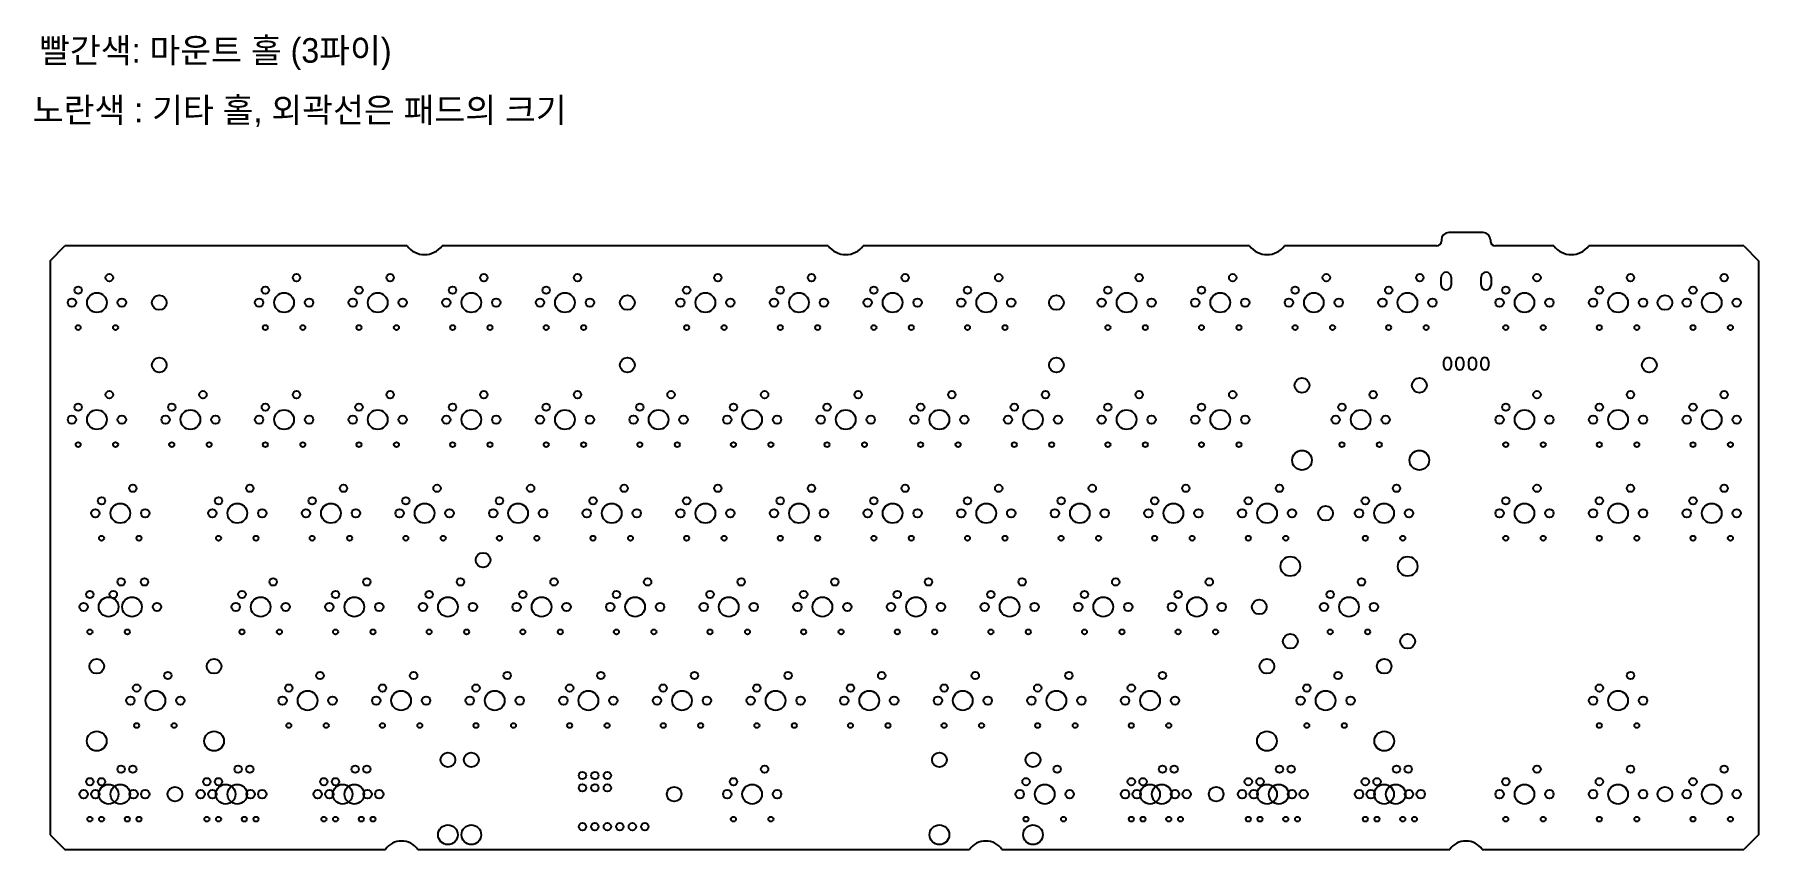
# Model space of a CAD drawing. Header units: millimetres. Extents: x 19 to 370, y 23 to 189.
import ezdxf

# ---------------------------------------------------------------- set-up
doc = ezdxf.new("R2010")
doc.units = ezdxf.units.MM
doc.layers.add('기판1.5t', color=102, linetype='Continuous')
doc.styles.get("Standard").update_dxf_attribs({"font": 'arial.ttf'})

msp = doc.modelspace()

# ---------------------------------------------------------------- linework, layer by layer
at = {"layer": '기판1.5t'}
for p, q in [((314.19, 148.78), (307.19, 148.78)), ((22.56, 143.05), (25.56, 146.05)), ((95.2, 146.05), (25.56, 146.05)), ((180.92, 146.05), (102.32, 146.05)), ((266.65, 146.05), (188.05, 146.05)), ((304.69, 146.05), (273.77, 146.05)), ((305.69, 147.28), (305.69, 147.05)), ((315.69, 147.28), (315.69, 147.05)), ((328.56, 146.05), (316.69, 146.05)), ((367.22, 146.05), (335.68, 146.05)), ((367.22, 146.05), (370.22, 143.05)), ((22.56, 143.05), (22.56, 26.26)), ((370.22, 143.05), (370.22, 26.26)), ((22.56, 26.26), (25.56, 23.26)), ((370.22, 26.26), (367.22, 23.26)), ((25.56, 23.26), (90.8, 23.26)), ((97.38, 23.26), (209.67, 23.26)), ((216.26, 23.26), (307.4, 23.26)), ((313.98, 23.26), (367.22, 23.26))]:
    msp.add_line(p, q, dxfattribs=at)
at = {"layer": '기판1.5t', "color": 2}
for p, q in [((305.66, 138.11), (305.66, 139.71)), ((307.66, 139.71), (307.66, 138.11)), ((313.79, 138.11), (313.79, 139.71)), ((315.79, 139.71), (315.79, 138.11)), ((306.16, 121.62), (306.16, 122.62)), ((307.66, 122.62), (307.66, 121.62)), ((308.7, 121.62), (308.7, 122.62)), ((310.2, 122.62), (310.2, 121.62)), ((311.24, 121.62), (311.24, 122.62)), ((312.74, 122.62), (312.74, 121.62)), ((313.78, 121.62), (313.78, 122.62)), ((315.28, 122.62), (315.28, 121.62))]:
    msp.add_line(p, q, dxfattribs=at)
at = {"layer": '기판1.5t'}
for centre, radius in [((34.62, 139.61), 0.75), ((72.72, 139.61), 0.75), ((91.77, 139.61), 0.75), ((110.82, 139.61), 0.75), ((129.87, 139.61), 0.75), ((158.45, 139.61), 0.75), ((177.5, 139.61), 0.75), ((196.55, 139.61), 0.75), ((215.6, 139.61), 0.75), ((244.17, 139.61), 0.75), ((263.22, 139.61), 0.75), ((282.27, 139.61), 0.75), ((301.32, 139.61), 0.75), ((325.14, 139.61), 0.75), ((344.19, 139.61), 0.75), ((363.24, 139.61), 0.75), ((28.27, 137.07), 0.75), ((66.37, 137.07), 0.75), ((85.42, 137.07), 0.75), ((104.47, 137.07), 0.75), ((123.52, 137.07), 0.75), ((152.1, 137.07), 0.75), ((171.15, 137.07), 0.75), ((190.2, 137.07), 0.75), ((209.25, 137.07), 0.75), ((237.82, 137.07), 0.75), ((256.87, 137.07), 0.75), ((275.92, 137.07), 0.75), ((294.97, 137.07), 0.75), ((318.79, 137.07), 0.75), ((337.84, 137.07), 0.75), ((356.89, 137.07), 0.75), ((27, 134.53), 0.85), ((32.08, 134.53), 2), ((37.16, 134.53), 0.85), ((65.1, 134.53), 0.85), ((70.18, 134.53), 2), ((75.26, 134.53), 0.85), ((84.15, 134.53), 0.85), ((89.23, 134.53), 2), ((94.31, 134.53), 0.85), ((103.2, 134.53), 0.85), ((108.28, 134.53), 2), ((113.36, 134.53), 0.85), ((122.25, 134.53), 0.85), ((127.33, 134.53), 2), ((132.41, 134.53), 0.85), ((150.83, 134.53), 0.85), ((155.91, 134.53), 2), ((160.99, 134.53), 0.85), ((169.88, 134.53), 0.85), ((174.96, 134.53), 2), ((180.04, 134.53), 0.85), ((188.93, 134.53), 0.85), ((194.01, 134.53), 2), ((199.09, 134.53), 0.85), ((207.98, 134.53), 0.85), ((213.06, 134.53), 2), ((218.14, 134.53), 0.85), ((236.55, 134.53), 0.85), ((241.63, 134.53), 2), ((246.71, 134.53), 0.85), ((255.6, 134.53), 0.85), ((260.68, 134.53), 2), ((265.76, 134.53), 0.85), ((274.65, 134.53), 0.85), ((279.73, 134.53), 2), ((284.81, 134.53), 0.85), ((293.7, 134.53), 0.85), ((298.78, 134.53), 2), ((303.86, 134.53), 0.85), ((317.52, 134.53), 0.85), ((322.6, 134.53), 2), ((327.68, 134.53), 0.85), ((336.57, 134.53), 0.85), ((341.65, 134.53), 2), ((346.73, 134.53), 0.85), ((355.62, 134.53), 0.85), ((360.7, 134.53), 2), ((365.78, 134.53), 0.85), ((28.27, 129.45), 0.5), ((35.89, 129.45), 0.5), ((66.37, 129.45), 0.5), ((73.99, 129.45), 0.5), ((85.42, 129.45), 0.5), ((93.04, 129.45), 0.5), ((104.47, 129.45), 0.5), ((112.09, 129.45), 0.5), ((123.52, 129.45), 0.5), ((131.14, 129.45), 0.5), ((152.1, 129.45), 0.5), ((159.72, 129.45), 0.5), ((171.15, 129.45), 0.5), ((178.77, 129.45), 0.5), ((190.2, 129.45), 0.5), ((197.82, 129.45), 0.5), ((209.25, 129.45), 0.5), ((216.87, 129.45), 0.5), ((237.82, 129.45), 0.5), ((245.44, 129.45), 0.5), ((256.87, 129.45), 0.5), ((264.49, 129.45), 0.5), ((275.92, 129.45), 0.5), ((283.54, 129.45), 0.5), ((294.97, 129.45), 0.5), ((302.59, 129.45), 0.5), ((318.79, 129.45), 0.5), ((326.41, 129.45), 0.5), ((337.84, 129.45), 0.5), ((345.46, 129.45), 0.5), ((356.89, 129.45), 0.5), ((364.51, 129.45), 0.5), ((34.62, 115.8), 0.75), ((53.67, 115.8), 0.75), ((72.72, 115.8), 0.75), ((91.77, 115.8), 0.75), ((110.82, 115.8), 0.75), ((129.87, 115.8), 0.75), ((148.92, 115.8), 0.75), ((167.97, 115.8), 0.75), ((187.02, 115.8), 0.75), ((206.07, 115.8), 0.75), ((225.12, 115.8), 0.75), ((244.17, 115.8), 0.75), ((263.22, 115.8), 0.75), ((277.32, 117.7), 1.5), ((291.8, 115.8), 0.75), ((301.2, 117.7), 1.5), ((325.14, 115.8), 0.75), ((344.19, 115.8), 0.75), ((363.24, 115.8), 0.75), ((28.27, 113.26), 0.75), ((32.08, 110.72), 2), ((47.32, 113.26), 0.75), ((51.13, 110.72), 2), ((66.37, 113.26), 0.75), ((70.18, 110.72), 2), ((85.42, 113.26), 0.75), ((89.23, 110.72), 2), ((104.47, 113.26), 0.75), ((108.28, 110.72), 2), ((123.52, 113.26), 0.75), ((127.33, 110.72), 2), ((142.57, 113.26), 0.75), ((146.38, 110.72), 2), ((161.62, 113.26), 0.75), ((165.43, 110.72), 2), ((180.67, 113.26), 0.75), ((184.48, 110.72), 2), ((199.72, 113.26), 0.75), ((203.53, 110.72), 2), ((218.77, 113.26), 0.75), ((222.58, 110.72), 2), ((237.82, 113.26), 0.75), ((241.63, 110.72), 2), ((256.87, 113.26), 0.75), ((260.68, 110.72), 2), ((285.45, 113.26), 0.75), ((289.26, 110.72), 2), ((318.79, 113.26), 0.75), ((322.6, 110.72), 2), ((337.84, 113.26), 0.75), ((341.65, 110.72), 2), ((356.89, 113.26), 0.75), ((360.7, 110.72), 2), ((27, 110.72), 0.85), ((37.16, 110.72), 0.85), ((46.05, 110.72), 0.85), ((56.21, 110.72), 0.85), ((65.1, 110.72), 0.85), ((75.26, 110.72), 0.85), ((84.15, 110.72), 0.85), ((94.31, 110.72), 0.85), ((103.2, 110.72), 0.85), ((113.36, 110.72), 0.85), ((122.25, 110.72), 0.85), ((132.41, 110.72), 0.85), ((141.3, 110.72), 0.85), ((151.46, 110.72), 0.85), ((160.35, 110.72), 0.85), ((170.51, 110.72), 0.85), ((179.4, 110.72), 0.85), ((189.56, 110.72), 0.85), ((198.45, 110.72), 0.85), ((208.61, 110.72), 0.85), ((217.5, 110.72), 0.85), ((227.66, 110.72), 0.85), ((236.55, 110.72), 0.85), ((246.71, 110.72), 0.85), ((255.6, 110.72), 0.85), ((265.76, 110.72), 0.85), ((284.18, 110.72), 0.85), ((294.34, 110.72), 0.85), ((317.52, 110.72), 0.85), ((327.68, 110.72), 0.85), ((336.57, 110.72), 0.85), ((346.73, 110.72), 0.85), ((355.62, 110.72), 0.85), ((365.78, 110.72), 0.85), ((28.27, 105.64), 0.5), ((35.89, 105.64), 0.5), ((47.32, 105.64), 0.5), ((54.94, 105.64), 0.5), ((66.37, 105.64), 0.5), ((73.99, 105.64), 0.5), ((85.42, 105.64), 0.5), ((93.04, 105.64), 0.5), ((104.47, 105.64), 0.5), ((112.09, 105.64), 0.5), ((123.52, 105.64), 0.5), ((131.14, 105.64), 0.5), ((142.57, 105.64), 0.5), ((150.19, 105.64), 0.5), ((161.62, 105.64), 0.5), ((169.24, 105.64), 0.5), ((180.67, 105.64), 0.5), ((188.29, 105.64), 0.5), ((199.72, 105.64), 0.5), ((207.34, 105.64), 0.5), ((218.77, 105.64), 0.5), ((226.39, 105.64), 0.5), ((237.82, 105.64), 0.5), ((245.44, 105.64), 0.5), ((256.87, 105.64), 0.5), ((264.49, 105.64), 0.5), ((285.45, 105.64), 0.5), ((293.07, 105.64), 0.5), ((318.79, 105.64), 0.5), ((326.41, 105.64), 0.5), ((337.84, 105.64), 0.5), ((345.46, 105.64), 0.5), ((356.89, 105.64), 0.5), ((364.51, 105.64), 0.5), ((277.32, 102.46), 2), ((301.2, 102.46), 2), ((33.04, 94.21), 0.75), ((39.39, 96.75), 0.75), ((56.85, 94.21), 0.75), ((63.2, 96.75), 0.75), ((75.9, 94.21), 0.75), ((82.25, 96.75), 0.75), ((94.95, 94.21), 0.75), ((101.3, 96.75), 0.75), ((114, 94.21), 0.75), ((120.35, 96.75), 0.75), ((133.05, 94.21), 0.75), ((139.4, 96.75), 0.75), ((152.1, 94.21), 0.75), ((158.45, 96.75), 0.75), ((171.15, 94.21), 0.75), ((177.5, 96.75), 0.75), ((190.2, 94.21), 0.75), ((196.55, 96.75), 0.75), ((209.25, 94.21), 0.75), ((215.6, 96.75), 0.75), ((228.3, 94.21), 0.75), ((234.65, 96.75), 0.75), ((247.35, 94.21), 0.75), ((253.7, 96.75), 0.75), ((266.4, 94.21), 0.75), ((272.75, 96.75), 0.75), ((290.21, 94.21), 0.75), ((296.56, 96.75), 0.75), ((318.79, 94.21), 0.75), ((325.14, 96.75), 0.75), ((337.84, 94.21), 0.75), ((344.19, 96.75), 0.75), ((356.89, 94.21), 0.75), ((363.24, 96.75), 0.75), ((31.77, 91.67), 0.85), ((36.85, 91.67), 2), ((41.93, 91.67), 0.85), ((55.58, 91.67), 0.85), ((60.66, 91.67), 2), ((65.74, 91.67), 0.85), ((74.63, 91.67), 0.85), ((79.71, 91.67), 2), ((84.79, 91.67), 0.85), ((93.68, 91.67), 0.85), ((98.76, 91.67), 2), ((103.84, 91.67), 0.85), ((112.73, 91.67), 0.85), ((117.81, 91.67), 2), ((122.89, 91.67), 0.85), ((131.78, 91.67), 0.85), ((136.86, 91.67), 2), ((141.94, 91.67), 0.85), ((150.83, 91.67), 0.85), ((155.91, 91.67), 2), ((160.99, 91.67), 0.85), ((169.88, 91.67), 0.85), ((174.96, 91.67), 2), ((180.04, 91.67), 0.85), ((188.93, 91.67), 0.85), ((194.01, 91.67), 2), ((199.09, 91.67), 0.85), ((207.98, 91.67), 0.85), ((213.06, 91.67), 2), ((218.14, 91.67), 0.85), ((227.03, 91.67), 0.85), ((232.11, 91.67), 2), ((237.19, 91.67), 0.85), ((246.08, 91.67), 0.85), ((251.16, 91.67), 2), ((256.24, 91.67), 0.85), ((265.13, 91.67), 0.85), ((270.21, 91.67), 2), ((275.29, 91.67), 0.85), ((288.94, 91.67), 0.85), ((294.02, 91.67), 2), ((299.1, 91.67), 0.85), ((317.52, 91.67), 0.85), ((322.6, 91.67), 2), ((327.68, 91.67), 0.85), ((336.57, 91.67), 0.85), ((341.65, 91.67), 2), ((346.73, 91.67), 0.85), ((355.62, 91.67), 0.85), ((360.7, 91.67), 2), ((365.78, 91.67), 0.85), ((33.04, 86.59), 0.5), ((40.66, 86.59), 0.5), ((56.85, 86.59), 0.5), ((64.47, 86.59), 0.5), ((75.9, 86.59), 0.5), ((83.52, 86.59), 0.5), ((94.95, 86.59), 0.5), ((102.57, 86.59), 0.5), ((114, 86.59), 0.5), ((121.62, 86.59), 0.5), ((133.05, 86.59), 0.5), ((140.67, 86.59), 0.5), ((152.1, 86.59), 0.5), ((159.72, 86.59), 0.5), ((171.15, 86.59), 0.5), ((178.77, 86.59), 0.5), ((190.2, 86.59), 0.5), ((197.82, 86.59), 0.5), ((209.25, 86.59), 0.5), ((216.87, 86.59), 0.5), ((228.3, 86.59), 0.5), ((235.92, 86.59), 0.5), ((247.35, 86.59), 0.5), ((254.97, 86.59), 0.5), ((266.4, 86.59), 0.5), ((274.02, 86.59), 0.5), ((290.21, 86.59), 0.5), ((297.83, 86.59), 0.5), ((318.79, 86.59), 0.5), ((326.41, 86.59), 0.5), ((337.84, 86.59), 0.5), ((345.46, 86.59), 0.5), ((356.89, 86.59), 0.5), ((364.51, 86.59), 0.5), ((274.94, 80.87), 2), ((298.82, 80.87), 2), ((37.01, 77.7), 0.75), ((41.77, 77.7), 0.75), ((67.96, 77.7), 0.75), ((87.01, 77.7), 0.75), ((106.06, 77.7), 0.75), ((125.11, 77.7), 0.75), ((144.16, 77.7), 0.75), ((163.21, 77.7), 0.75), ((182.26, 77.7), 0.75), ((201.31, 77.7), 0.75), ((220.36, 77.7), 0.75), ((239.41, 77.7), 0.75), ((258.46, 77.7), 0.75), ((289.42, 77.7), 0.75), ((30.66, 75.16), 0.75), ((34.47, 72.62), 2), ((35.42, 75.16), 0.75), ((39.23, 72.62), 2), ((61.61, 75.16), 0.75), ((65.42, 72.62), 2), ((80.66, 75.16), 0.75), ((84.47, 72.62), 2), ((99.71, 75.16), 0.75), ((103.52, 72.62), 2), ((118.76, 75.16), 0.75), ((122.57, 72.62), 2), ((137.81, 75.16), 0.75), ((141.62, 72.62), 2), ((156.86, 75.16), 0.75), ((160.67, 72.62), 2), ((175.91, 75.16), 0.75), ((179.72, 72.62), 2), ((194.96, 75.16), 0.75), ((198.77, 72.62), 2), ((214.01, 75.16), 0.75), ((217.82, 72.62), 2), ((233.06, 75.16), 0.75), ((236.87, 72.62), 2), ((252.11, 75.16), 0.75), ((255.92, 72.62), 2), ((283.07, 75.16), 0.75), ((286.88, 72.62), 2), ((29.39, 72.62), 0.85), ((44.31, 72.62), 0.85), ((60.34, 72.62), 0.85), ((70.5, 72.62), 0.85), ((79.39, 72.62), 0.85), ((89.55, 72.62), 0.85), ((98.44, 72.62), 0.85), ((108.6, 72.62), 0.85), ((117.49, 72.62), 0.85), ((127.65, 72.62), 0.85), ((136.54, 72.62), 0.85), ((146.7, 72.62), 0.85), ((155.59, 72.62), 0.85), ((165.75, 72.62), 0.85), ((174.64, 72.62), 0.85), ((184.8, 72.62), 0.85), ((193.69, 72.62), 0.85), ((203.85, 72.62), 0.85), ((212.74, 72.62), 0.85), ((222.9, 72.62), 0.85), ((231.79, 72.62), 0.85), ((241.95, 72.62), 0.85), ((250.84, 72.62), 0.85), ((261, 72.62), 0.85), ((281.8, 72.62), 0.85), ((291.96, 72.62), 0.85), ((30.66, 67.54), 0.5), ((38.28, 67.54), 0.5), ((61.61, 67.54), 0.5), ((69.23, 67.54), 0.5), ((80.66, 67.54), 0.5), ((88.28, 67.54), 0.5), ((99.71, 67.54), 0.5), ((107.33, 67.54), 0.5), ((118.76, 67.54), 0.5), ((126.38, 67.54), 0.5), ((137.81, 67.54), 0.5), ((145.43, 67.54), 0.5), ((156.86, 67.54), 0.5), ((164.48, 67.54), 0.5), ((175.91, 67.54), 0.5), ((183.53, 67.54), 0.5), ((194.96, 67.54), 0.5), ((202.58, 67.54), 0.5), ((214.01, 67.54), 0.5), ((221.63, 67.54), 0.5), ((233.06, 67.54), 0.5), ((240.68, 67.54), 0.5), ((252.11, 67.54), 0.5), ((259.73, 67.54), 0.5), ((274.94, 65.63), 1.5), ((283.07, 67.54), 0.5), ((290.69, 67.54), 0.5), ((298.82, 65.63), 1.5), ((32.05, 60.55), 1.5), ((55.93, 60.55), 1.5), ((270.18, 60.55), 1.5), ((294.05, 60.55), 1.5), ((40.18, 56.11), 0.75), ((46.53, 58.65), 0.75), ((71.14, 56.11), 0.75), ((77.49, 58.65), 0.75), ((90.19, 56.11), 0.75), ((96.54, 58.65), 0.75), ((109.24, 56.11), 0.75), ((115.59, 58.65), 0.75), ((128.29, 56.11), 0.75), ((134.64, 58.65), 0.75), ((147.34, 56.11), 0.75), ((153.69, 58.65), 0.75), ((166.39, 56.11), 0.75), ((172.74, 58.65), 0.75), ((185.44, 56.11), 0.75), ((191.79, 58.65), 0.75), ((204.49, 56.11), 0.75), ((210.84, 58.65), 0.75), ((223.54, 56.11), 0.75), ((229.89, 58.65), 0.75), ((242.59, 56.11), 0.75), ((248.94, 58.65), 0.75), ((278.31, 56.11), 0.75), ((284.66, 58.65), 0.75), ((337.84, 56.11), 0.75), ((344.19, 58.65), 0.75), ((38.91, 53.57), 0.85), ((43.99, 53.57), 2), ((49.07, 53.57), 0.85), ((69.87, 53.57), 0.85), ((74.95, 53.57), 2), ((80.03, 53.57), 0.85), ((88.92, 53.57), 0.85), ((94, 53.57), 2), ((99.08, 53.57), 0.85), ((107.97, 53.57), 0.85), ((113.05, 53.57), 2), ((118.13, 53.57), 0.85), ((127.02, 53.57), 0.85), ((132.1, 53.57), 2), ((137.18, 53.57), 0.85), ((146.07, 53.57), 0.85), ((151.15, 53.57), 2), ((156.23, 53.57), 0.85), ((165.12, 53.57), 0.85), ((170.2, 53.57), 2), ((175.28, 53.57), 0.85), ((184.17, 53.57), 0.85), ((189.25, 53.57), 2), ((194.33, 53.57), 0.85), ((203.22, 53.57), 0.85), ((208.3, 53.57), 2), ((213.38, 53.57), 0.85), ((222.27, 53.57), 0.85), ((227.35, 53.57), 2), ((232.43, 53.57), 0.85), ((241.32, 53.57), 0.85), ((246.4, 53.57), 2), ((251.48, 53.57), 0.85), ((277.04, 53.57), 0.85), ((282.12, 53.57), 2), ((287.2, 53.57), 0.85), ((336.57, 53.57), 0.85), ((341.65, 53.57), 2), ((346.73, 53.57), 0.85), ((32.05, 45.31), 2), ((40.18, 48.49), 0.5), ((47.8, 48.49), 0.5), ((55.93, 45.31), 2), ((71.14, 48.49), 0.5), ((78.76, 48.49), 0.5), ((90.19, 48.49), 0.5), ((97.81, 48.49), 0.5), ((109.24, 48.49), 0.5), ((116.86, 48.49), 0.5), ((128.29, 48.49), 0.5), ((135.91, 48.49), 0.5), ((147.34, 48.49), 0.5), ((154.96, 48.49), 0.5), ((166.39, 48.49), 0.5), ((174.01, 48.49), 0.5), ((185.44, 48.49), 0.5), ((193.06, 48.49), 0.5), ((204.49, 48.49), 0.5), ((212.11, 48.49), 0.5), ((223.54, 48.49), 0.5), ((231.16, 48.49), 0.5), ((242.59, 48.49), 0.5), ((250.21, 48.49), 0.5), ((270.18, 45.31), 2), ((278.31, 48.49), 0.5), ((285.93, 48.49), 0.5), ((294.05, 45.31), 2), ((337.84, 48.49), 0.5), ((345.46, 48.49), 0.5), ((103.52, 41.5), 1.5), ((108.28, 41.5), 1.5), ((203.53, 41.5), 1.5), ((222.58, 41.5), 1.5), ((37.01, 39.6), 0.75), ((39.39, 39.6), 0.75), ((60.82, 39.6), 0.75), ((63.2, 39.6), 0.75), ((84.63, 39.6), 0.75), ((87.01, 39.6), 0.75), ((167.97, 39.6), 0.75), ((227.51, 39.6), 0.75), ((248.94, 39.6), 0.75), ((251.32, 39.6), 0.75), ((272.75, 39.6), 0.75), ((275.13, 39.6), 0.75), ((296.56, 39.6), 0.75), ((298.94, 39.6), 0.75), ((325.14, 39.6), 0.75), ((344.19, 39.6), 0.75), ((363.24, 39.6), 0.75), ((29.39, 34.52), 0.85), ((30.66, 37.06), 0.75), ((31.77, 34.52), 0.85), ((33.04, 37.06), 0.75), ((34.47, 34.52), 2), ((36.85, 34.52), 2), ((39.55, 34.52), 0.85), ((41.93, 34.52), 0.85), ((53.2, 34.52), 0.85), ((54.47, 37.06), 0.75), ((55.58, 34.52), 0.85), ((56.85, 37.06), 0.75), ((58.28, 34.52), 2), ((60.66, 34.52), 2), ((63.36, 34.52), 0.85), ((65.74, 34.52), 0.85), ((77.01, 34.52), 0.85), ((78.28, 37.06), 0.75), ((79.39, 34.52), 0.85), ((80.66, 37.06), 0.75), ((82.09, 34.52), 2), ((84.47, 34.52), 2), ((87.17, 34.52), 0.85), ((89.55, 34.52), 0.85), ((160.35, 34.52), 0.85), ((161.62, 37.06), 0.75), ((165.43, 34.52), 2), ((170.51, 34.52), 0.85), ((219.89, 34.52), 0.85), ((221.16, 37.06), 0.75), ((224.97, 34.52), 2), ((230.05, 34.52), 0.85), ((241.32, 34.52), 0.85), ((242.59, 37.06), 0.75), ((243.7, 34.52), 0.85), ((244.97, 37.06), 0.75), ((246.4, 34.52), 2), ((248.78, 34.52), 2), ((251.48, 34.52), 0.85), ((253.86, 34.52), 0.85), ((265.13, 34.52), 0.85), ((266.4, 37.06), 0.75), ((267.51, 34.52), 0.85), ((268.78, 37.06), 0.75), ((270.21, 34.52), 2), ((272.59, 34.52), 2), ((275.29, 34.52), 0.85), ((277.67, 34.52), 0.85), ((288.94, 34.52), 0.85), ((290.21, 37.06), 0.75), ((291.32, 34.52), 0.85), ((292.59, 37.06), 0.75), ((294.02, 34.52), 2), ((296.4, 34.52), 2), ((299.1, 34.52), 0.85), ((301.48, 34.52), 0.85), ((317.52, 34.52), 0.85), ((318.79, 37.06), 0.75), ((322.6, 34.52), 2), ((327.68, 34.52), 0.85), ((336.57, 34.52), 0.85), ((337.84, 37.06), 0.75), ((341.65, 34.52), 2), ((346.73, 34.52), 0.85), ((355.62, 34.52), 0.85), ((356.89, 37.06), 0.75), ((360.7, 34.52), 2), ((365.78, 34.52), 0.85), ((30.66, 29.44), 0.5), ((33.04, 29.44), 0.5), ((38.28, 29.44), 0.5), ((40.66, 29.44), 0.5), ((54.47, 29.44), 0.5), ((56.85, 29.44), 0.5), ((62.09, 29.44), 0.5), ((64.47, 29.44), 0.5), ((78.28, 29.44), 0.5), ((80.66, 29.44), 0.5), ((85.9, 29.44), 0.5), ((88.28, 29.44), 0.5), ((103.52, 26.26), 2), ((108.28, 26.26), 2), ((161.62, 29.44), 0.5), ((169.24, 29.44), 0.5), ((203.53, 26.26), 2), ((222.58, 26.26), 2), ((221.16, 29.44), 0.5), ((228.78, 29.44), 0.5), ((242.59, 29.44), 0.5), ((244.97, 29.44), 0.5), ((250.21, 29.44), 0.5), ((252.59, 29.44), 0.5), ((266.4, 29.44), 0.5), ((268.78, 29.44), 0.5), ((274.02, 29.44), 0.5), ((276.4, 29.44), 0.5), ((290.21, 29.44), 0.5), ((292.59, 29.44), 0.5), ((297.83, 29.44), 0.5), ((300.21, 29.44), 0.5), ((318.79, 29.44), 0.5), ((326.41, 29.44), 0.5), ((337.84, 29.44), 0.5), ((345.46, 29.44), 0.5), ((356.89, 29.44), 0.5), ((364.51, 29.44), 0.5)]:
    msp.add_circle(centre, radius, dxfattribs=at)
at = {"layer": '기판1.5t', "color": 1}
for centre in [(44.78, 134.53), (140.03, 134.53), (227.35, 134.53), (351.17, 134.53), (44.78, 121.83), (140.03, 121.83), (227.35, 121.83), (348, 121.83), (282.12, 91.67), (110.67, 82.14), (268.62, 72.62), (47.96, 34.52), (149.56, 34.52), (259.86, 34.52), (351.17, 34.52)]:
    msp.add_circle(centre, 1.5, dxfattribs=at)
at = {"layer": '기판1.5t', "color": 2}
for centre in [(130.89, 38.33), (133.43, 38.33), (135.97, 38.33), (130.89, 35.79), (133.43, 35.79), (135.97, 35.79), (130.89, 27.91), (133.43, 27.91), (135.97, 27.91), (138.51, 27.91), (141.05, 27.91), (143.59, 27.91)]:
    msp.add_circle(centre, 0.75, dxfattribs=at)
at = {"layer": '기판1.5t'}
for centre, radius, start, end in [((307.19, 147.28), 1.5, 90, 180), ((314.19, 147.28), 1.5, 0, 90), ((98.76, 148.8), 4.5, 217.6699, 322.3301), ((184.48, 148.8), 4.5, 217.6699, 322.3301), ((270.21, 148.8), 4.5, 217.6699, 322.3301), ((304.69, 147.05), 1, 270, 0), ((316.69, 147.05), 1, 180, 270), ((332.12, 148.8), 4.5, 217.6699, 322.3301), ((94.09, 20.99), 4, 34.5761, 145.4239), ((212.97, 20.99), 4, 34.5761, 145.4239), ((310.69, 20.99), 4, 34.5761, 145.4239)]:
    msp.add_arc(centre, radius, start, end, dxfattribs=at)
at = {"layer": '기판1.5t', "color": 2}
for centre, radius, start, end in [((306.66, 139.71), 1, 0, 180), ((314.79, 139.71), 1, 0, 180), ((306.66, 138.11), 1, 180, 0), ((314.79, 138.11), 1, 180, 0), ((306.91, 122.62), 0.75, 0, 180), ((309.45, 122.62), 0.75, 0, 180), ((311.99, 122.62), 0.75, 0, 180), ((314.53, 122.62), 0.75, 0, 180), ((306.91, 121.62), 0.75, 180, 0), ((309.45, 121.62), 0.75, 180, 0), ((311.99, 121.62), 0.75, 180, 0), ((314.53, 121.62), 0.75, 180, 0)]:
    msp.add_arc(centre, radius, start, end, dxfattribs=at)

# ---------------------------------------------------------------- texts
at = {"layer": '기판1.5t', "char_height": 5, "attachment_point": 1}
for s, insert in [('{\\fGulim|b0|i0|c129|p50;빨간색: 마운트 홀 (3파이)}', (20.32, 188.34)), ('{\\fGulim|b0|i0|c129|p50;노란색 : 기타 홀, 외곽선은 패드의 크기}', (19.04, 176.22))]:
    msp.add_mtext_dynamic_manual_height_columns(s, width=249.6058, gutter_width=12.5, heights=[0], dxfattribs=dict(at, insert=insert))

doc.saveas('drawing.dxf')
